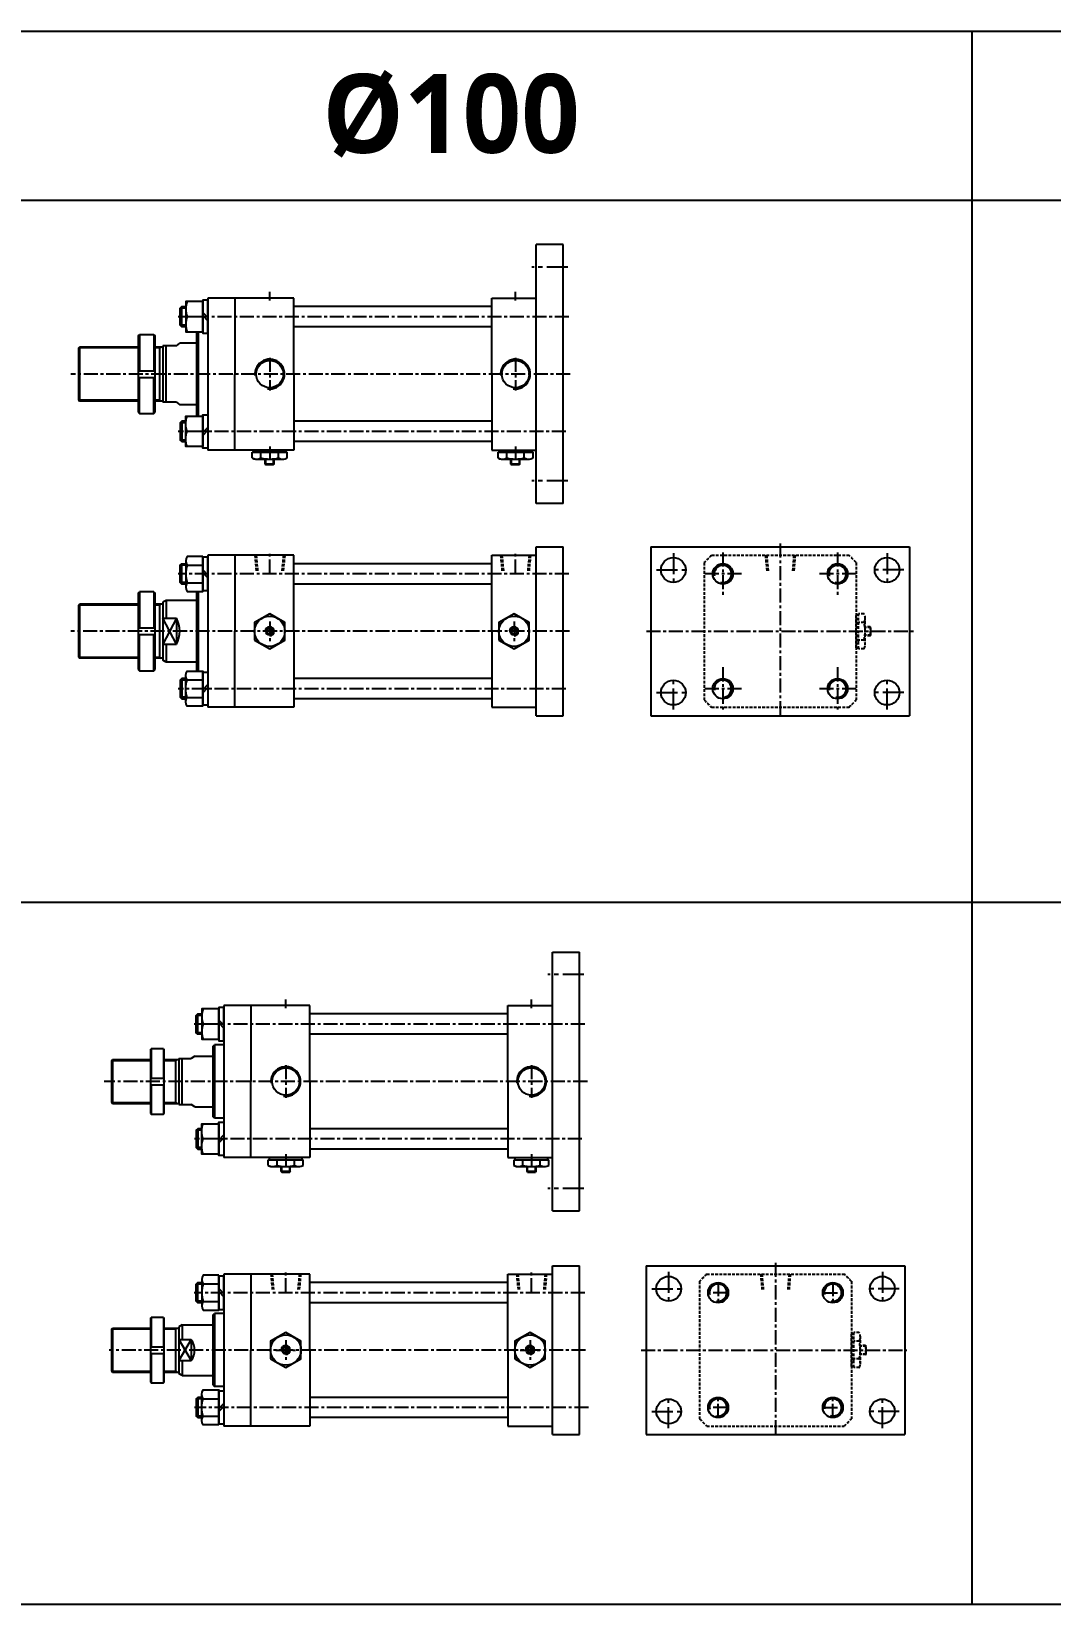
# Model space of a CAD drawing. Extents: x -819 to 8133, y 0 to 3948.
# Drawn here: x 2908 to 3814, y 2550 to 3948 of the extents above; entities that cross this region are included whole.
import ezdxf

# ---------------------------------------------------------------- set-up
doc = ezdxf.new("R2010")
doc.units = 0
doc.header["$LTSCALE"] = 10
doc.header["$MEASUREMENT"] = 0
for name, pattern in [('CENTER', [2, 1.25, -0.25, 0.25, -0.25]), ('CENTERX2', [4, 2.5, -0.5, 0.5, -0.5]), ('HIDDEN', [0.375, 0.25, -0.125])]:
    doc.linetypes.add(name, pattern=pattern)
doc.layers.get('0').update_dxf_attribs({"linetype": 'CONTINUOUS'})
for name, color, linetype in [('CEN', 1, 'CENTERX2'), ('CENTER', 1, 'CENTER'), ('Line', 7, 'CONTINUOUS'), ('ML', 7, 'CONTINUOUS'), ('THIN', 3, 'CONTINUOUS'), ('외형선', 3, 'CONTINUOUS'), ('중심선', 1, 'CENTER')]:
    doc.layers.add(name, color=color, linetype=linetype)
doc.styles.add('문자', font='romans.shx')

msp = doc.modelspace()

# ---------------------------------------------------------------- linework, layer by layer
for p, q in [((4720.9, 3948.2), (1438, 3948.2)), ((3744.2, 3948.2), (3744.2, 2550.2)), ((2844.8, 3798.2), (3744.2, 3798.2)), ((3744.2, 3798.2), (4720.9, 3798.2)), ((4720.9, 3174.2), (0, 3174.2)), ((4720.9, 2550.2), (0, 2550.2))]:
    msp.add_line(p, q)
at = {"color": 7, "linetype": 'Continuous'}
for p, q in [((3104.4, 3569.1), (3104.4, 3574.2)), ((3104.4, 3574.2), (3110.7, 3574.2)), ((3105.4, 3574.2), (3105.4, 3576.2)), ((3105.4, 3576.2), (3134.5, 3576.2)), ((3107.5, 3568.2), (3132.4, 3568.2)), ((3110.7, 3574.2), (3135.5, 3574.2)), ((3112.1, 3569.1), (3112.1, 3574.2)), ((3115.9, 3568.4), (3115.9, 3568.4)), ((3115.9, 3563.7), (3115.9, 3568.2)), ((3123.9, 3563.7), (3123.9, 3568.2)), ((3127.7, 3569.1), (3127.7, 3574.2)), ((3134.5, 3574.2), (3134.5, 3576.2)), ((3135.5, 3569.1), (3135.5, 3574.2)), ((3322.9, 3569.1), (3322.9, 3574.2)), ((3322.9, 3574.2), (3329.2, 3574.2)), ((3323.9, 3574.2), (3323.9, 3576.2)), ((3323.9, 3576.2), (3353, 3576.2)), ((3326, 3568.2), (3350.9, 3568.2)), ((3329.2, 3574.2), (3354, 3574.2)), ((3330.6, 3569.1), (3330.6, 3574.2)), ((3334.4, 3568.4), (3334.4, 3568.4)), ((3334.4, 3563.7), (3334.4, 3568.2)), ((3342.4, 3563.7), (3342.4, 3568.2)), ((3346.2, 3569.1), (3346.2, 3574.2)), ((3353, 3574.2), (3353, 3576.2)), ((3354, 3569.1), (3354, 3574.2)), ((3115.9, 3563.7), (3116.4, 3563.2)), ((3123.9, 3563.7), (3115.9, 3563.7)), ((3116.4, 3563.2), (3123.4, 3563.2)), ((3123.9, 3563.7), (3123.4, 3563.2)), ((3334.4, 3563.7), (3334.9, 3563.2)), ((3342.4, 3563.7), (3334.4, 3563.7)), ((3334.9, 3563.2), (3341.9, 3563.2)), ((3342.4, 3563.7), (3341.9, 3563.2)), ((3118.6, 2940.4), (3118.6, 2945.5)), ((3118.6, 2945.5), (3124.9, 2945.5)), ((3119.6, 2945.5), (3119.6, 2947.5)), ((3119.6, 2947.5), (3148.7, 2947.5)), ((3121.7, 2939.5), (3146.6, 2939.5)), ((3124.9, 2945.5), (3149.7, 2945.5)), ((3126.4, 2940.4), (3126.4, 2945.5)), ((3130.2, 2939.7), (3130.2, 2939.7)), ((3130.2, 2935), (3130.2, 2939.5)), ((3138.2, 2935), (3138.2, 2939.5)), ((3142, 2940.4), (3142, 2945.5)), ((3148.7, 2945.5), (3148.7, 2947.5)), ((3149.7, 2940.4), (3149.7, 2945.5)), ((3337.1, 2940.4), (3337.1, 2945.5)), ((3337.1, 2945.5), (3343.4, 2945.5)), ((3338.1, 2945.5), (3338.1, 2947.5)), ((3338.1, 2947.5), (3367.2, 2947.5)), ((3340.2, 2939.5), (3365.1, 2939.5)), ((3343.4, 2945.5), (3368.2, 2945.5)), ((3344.9, 2940.4), (3344.9, 2945.5)), ((3348.7, 2939.7), (3348.7, 2939.7)), ((3348.7, 2935), (3348.7, 2939.5)), ((3356.7, 2935), (3356.7, 2939.5)), ((3360.5, 2940.4), (3360.5, 2945.5)), ((3367.2, 2945.5), (3367.2, 2947.5)), ((3368.2, 2940.4), (3368.2, 2945.5)), ((3130.2, 2935), (3130.7, 2934.5)), ((3138.2, 2935), (3130.2, 2935)), ((3130.7, 2934.5), (3137.7, 2934.5)), ((3138.2, 2935), (3137.7, 2934.5)), ((3348.7, 2935), (3349.2, 2934.5)), ((3356.7, 2935), (3348.7, 2935)), ((3349.2, 2934.5), (3356.2, 2934.5)), ((3356.7, 2935), (3356.2, 2934.5))]:
    msp.add_line(p, q, dxfattribs=at)
for points in [[(3106.4, 3407.3), (3119.9, 3399.5), (3133.4, 3407.3), (3133.4, 3422.9), (3119.9, 3430.7), (3106.4, 3422.9)], [(3323.7, 3407.3), (3337.2, 3399.5), (3350.7, 3407.3), (3350.7, 3422.9), (3337.2, 3430.7), (3323.7, 3422.9)], [(3118.5, 3417.6), (3117.1, 3415.1), (3118.5, 3412.6), (3121.4, 3412.6), (3122.8, 3415.1), (3121.4, 3417.6)], [(3335.7, 3417.6), (3334.3, 3415.1), (3335.7, 3412.6), (3338.6, 3412.6), (3340.1, 3415.1), (3338.6, 3417.6)], [(3120.7, 2768.5), (3134.2, 2760.8), (3147.7, 2768.5), (3147.7, 2784.1), (3134.2, 2791.9), (3120.7, 2784.1)], [(3337.9, 2768.5), (3351.4, 2760.8), (3364.9, 2768.5), (3364.9, 2784.1), (3351.4, 2791.9), (3337.9, 2784.1)], [(3132.7, 2778.8), (3131.3, 2776.3), (3132.7, 2773.8), (3135.6, 2773.8), (3137, 2776.3), (3135.6, 2778.8)], [(3350, 2778.8), (3348.5, 2776.3), (3350, 2773.8), (3352.9, 2773.8), (3354.3, 2776.3), (3352.9, 2778.8)]]:
    msp.add_lwpolyline(points, close=True, dxfattribs=at)
for centre, radius in [((3119.9, 3415.1), 13.5), ((3337.2, 3415.1), 13.5), ((3119.9, 3415.1), 3.5), ((3337.2, 3415.1), 3.5), ((3134.2, 2776.3), 13.5), ((3351.4, 2776.3), 13.5), ((3134.2, 2776.3), 3.5), ((3351.4, 2776.3), 3.5)]:
    msp.add_circle(centre, radius, dxfattribs=at)
for centre, radius, start, end in [((3107.5, 3573.8), 5.62, 235.6158, 270), ((3108.3, 3576.4), 8.22, 241.7006, 298.2994), ((3119.9, 3599.5), 31.3, 255.6172, 270.0141), ((3120, 3599.5), 31.3, 269.9859, 284.3828), ((3131.6, 3576.4), 8.22, 241.7006, 298.2994), ((3326, 3573.8), 5.62, 235.6158, 270), ((3326.8, 3576.4), 8.22, 241.7006, 298.2994), ((3338.4, 3599.5), 31.3, 255.6172, 270.0141), ((3338.5, 3599.5), 31.3, 269.9859, 284.3828), ((3350.1, 3576.4), 8.22, 241.7006, 298.2994), ((3121.7, 2945.1), 5.62, 235.6158, 270), ((3122.5, 2947.7), 8.22, 241.7006, 298.2994), ((3134.1, 2970.8), 31.3, 255.6172, 270.0141), ((3134.2, 2970.8), 31.3, 269.9859, 284.3828), ((3145.8, 2947.7), 8.22, 241.7006, 298.2994), ((3340.2, 2945.1), 5.62, 235.6158, 270), ((3341, 2947.7), 8.22, 241.7006, 298.2994), ((3352.6, 2970.8), 31.3, 255.6172, 270.0141), ((3352.7, 2970.8), 31.3, 269.9859, 284.3828), ((3364.3, 2947.7), 8.22, 241.7006, 298.2994)]:
    msp.add_arc(centre, radius, start, end, dxfattribs=at)
at = {"layer": 'CEN', "color": 1, "linetype": 'CENTER', "ltscale": 1.5}
for p, q in [((3384.9, 3738.7), (3352.9, 3738.7)), ((3384.9, 3548.7), (3352.9, 3548.7)), ((3478.8, 3484.6), (3478.8, 3454.6)), ((3668.8, 3484.6), (3668.8, 3454.6)), ((3463.8, 3469.6), (3493.8, 3469.6)), ((3683.8, 3469.6), (3653.8, 3469.6)), ((3478.8, 3345.6), (3478.8, 3375.6)), ((3668.8, 3345.6), (3668.8, 3375.6)), ((3463.8, 3360.6), (3493.8, 3360.6)), ((3683.8, 3360.6), (3653.8, 3360.6)), ((3399.2, 3110), (3367.2, 3110)), ((3399.2, 2920), (3367.2, 2920)), ((3474.6, 2845.8), (3474.6, 2815.8)), ((3664.6, 2845.8), (3664.6, 2815.8)), ((3459.6, 2830.8), (3489.6, 2830.8)), ((3679.6, 2830.8), (3649.6, 2830.8)), ((3474.6, 2706.8), (3474.6, 2736.8)), ((3664.6, 2706.8), (3664.6, 2736.8)), ((3459.6, 2721.8), (3489.6, 2721.8)), ((3679.6, 2721.8), (3649.6, 2721.8))]:
    msp.add_line(p, q, dxfattribs=at)
at = {"layer": 'CENTER'}
for p, q in [((3522.8, 3485.1), (3522.8, 3447.2)), ((3624.8, 3485.1), (3624.8, 3447.2)), ((3539.3, 3466.1), (3506.4, 3466.1)), ((3641.3, 3466.1), (3608.4, 3466.1)), ((3522.8, 3383.1), (3522.8, 3345.2)), ((3624.8, 3383.1), (3624.8, 3345.2)), ((3539.3, 3364.1), (3506.4, 3364.1)), ((3641.3, 3364.1), (3608.4, 3364.1)), ((3526.8, 2827.3), (3510.3, 2827.3)), ((3518.6, 2836.8), (3518.6, 2817.9)), ((3612.3, 2827.3), (3628.8, 2827.3)), ((3620.6, 2836.8), (3620.6, 2817.9)), ((3518.6, 2715.9), (3518.6, 2734.8)), ((3620.6, 2715.9), (3620.6, 2734.8)), ((3526.8, 2725.3), (3510.3, 2725.3)), ((3612.3, 2725.3), (3628.8, 2725.3))]:
    msp.add_line(p, q, dxfattribs=at)
at = {"layer": 'Line', "color": 6, "linetype": 'HIDDEN'}
for p, q in [((3106.7, 3482.6), (3107.9, 3468.6)), ((3107.9, 3482.6), (3109.2, 3468.1)), ((3132, 3482.6), (3130.7, 3468.1)), ((3133.2, 3482.6), (3131.9, 3468.6)), ((3325.2, 3482.6), (3326.4, 3468.6)), ((3326.4, 3482.6), (3327.7, 3468.1)), ((3350.5, 3482.6), (3349.2, 3468.1)), ((3351.7, 3482.6), (3350.4, 3468.6)), ((3560.6, 3482.6), (3561.8, 3468.6)), ((3561.8, 3482.6), (3563, 3468.1)), ((3585.9, 3482.6), (3584.6, 3468.1)), ((3587, 3482.6), (3585.8, 3468.6)), ((3120.9, 2843.8), (3122.2, 2829.8)), ((3122.1, 2843.8), (3123.4, 2829.3)), ((3146.2, 2843.8), (3144.9, 2829.3)), ((3147.4, 2843.8), (3146.2, 2829.8)), ((3339.4, 2843.8), (3340.7, 2829.8)), ((3340.6, 2843.8), (3341.9, 2829.3)), ((3364.7, 2843.8), (3363.4, 2829.3)), ((3365.9, 2843.8), (3364.7, 2829.8)), ((3556.3, 2843.8), (3557.6, 2829.8)), ((3557.5, 2843.8), (3558.8, 2829.3)), ((3581.6, 2843.8), (3580.4, 2829.3)), ((3582.8, 2843.8), (3581.6, 2829.8))]:
    msp.add_line(p, q, dxfattribs=at)
at = {"layer": 'ML'}
for p, q in [((3380.9, 3758.7), (3356.9, 3758.7)), ((3380.9, 3528.7), (3380.9, 3758.7)), ((3064.9, 3711.2), (3064.9, 3576.2)), ((3088.9, 3711.2), (3064.9, 3711.2)), ((3041.7, 3685.7), (3041.7, 3703.7)), ((3060.3, 3694.7), (3046.5, 3694.7)), ((3060.3, 3698.3), (3064.9, 3693.7)), ((3060.3, 3695.7), (3064.9, 3691.1)), ((3003, 3677.7), (3004, 3678.7)), ((3003, 3677.7), (3003, 3609.7)), ((3004, 3678.7), (3004, 3646.7)), ((3017, 3678.7), (3004, 3678.7)), ((3017, 3678.7), (3017, 3646.7)), ((3017, 3678.7), (3018, 3677.7)), ((3018, 3609.7), (3018, 3677.7)), ((3054.9, 3681.2), (3054.9, 3606.2)), ((3056.4, 3681.2), (3056.4, 3606.2)), ((2949.9, 3666.7), (2950.9, 3667.7)), ((2949.9, 3666.7), (2949.9, 3620.7)), ((2950.9, 3667.7), (2950.9, 3619.7)), ((3021.9, 3667.7), (3021.9, 3619.7)), ((3024.9, 3668.7), (3024.9, 3618.7)), ((3027.9, 3618.7), (3027.9, 3668.7)), ((3036.9, 3668.7), (3039.9, 3671.2)), ((3003, 3646.7), (3018, 3646.7)), ((3003, 3640.7), (3018, 3640.7)), ((3004, 3608.7), (3004, 3640.7)), ((3017, 3608.7), (3017, 3640.7)), ((2949.9, 3620.7), (2950.9, 3619.7)), ((3003, 3609.7), (3004, 3608.7)), ((3004, 3608.7), (3017, 3608.7)), ((3017, 3608.7), (3018, 3609.7)), ((3036.9, 3618.7), (3039.9, 3616.2)), ((3041.7, 3601.7), (3041.7, 3583.7)), ((3060.3, 3591.7), (3064.9, 3596.3)), ((3060.3, 3589.1), (3064.9, 3593.7)), ((3060.3, 3592.7), (3046.5, 3592.7)), ((3088.9, 3576.2), (3064.9, 3576.2)), ((3380.9, 3528.7), (3356.9, 3528.7)), ((3088.9, 3482.6), (3064.9, 3482.6)), ((3064.9, 3482.6), (3064.9, 3347.6)), ((3324, 3482.6), (3350.4, 3482.6)), ((3356.9, 3490.1), (3380.9, 3490.1)), ((3380.9, 3340.1), (3380.9, 3490.1)), ((3458.8, 3490.1), (3688.8, 3490.1)), ((3458.8, 3490.1), (3458.8, 3340.1)), ((3688.8, 3490.1), (3688.8, 3340.1)), ((3041.7, 3457.1), (3041.7, 3475.1)), ((3045.3, 3477.8), (3045.3, 3454.4)), ((3046.5, 3473.9), (3060.3, 3473.9)), ((3060.3, 3469.7), (3064.9, 3465.1)), ((3060.3, 3467.1), (3064.9, 3462.5)), ((3046.5, 3458.3), (3060.3, 3458.3)), ((2949.9, 3438.1), (2950.9, 3439.1)), ((2950.9, 3439.1), (2950.9, 3391.1)), ((3003, 3449.1), (3004, 3450.1)), ((3003, 3449.1), (3003, 3381.1)), ((3017, 3450.1), (3004, 3450.1)), ((3004, 3450.1), (3004, 3418.1)), ((3017, 3450.1), (3018, 3449.1)), ((3017, 3450.1), (3017, 3418.1)), ((3018, 3381.1), (3018, 3449.1)), ((3021.9, 3439.1), (3021.9, 3391.1)), ((3027.9, 3442.6), (3024.9, 3440.9)), ((3024.9, 3440.9), (3024.9, 3389.4)), ((3027.9, 3442.6), (3027.9, 3426.7)), ((3054.9, 3450.5), (3054.9, 3379.7)), ((3056.4, 3450.5), (3056.4, 3379.7)), ((2949.9, 3438.1), (2949.9, 3392.1)), ((3024.9, 3426.7), (3036.9, 3426.7)), ((3036.9, 3426.7), (3036.9, 3403.6)), ((3003, 3418.1), (3018, 3418.1)), ((3003, 3412.1), (3018, 3412.1)), ((3004, 3380.1), (3004, 3412.1)), ((3017, 3380.1), (3017, 3412.1)), ((3024.9, 3403.6), (3036.9, 3403.6)), ((3027.9, 3403.6), (3027.9, 3387.6)), ((2949.9, 3392.1), (2950.9, 3391.1)), ((3027.9, 3387.6), (3024.9, 3389.4)), ((3003, 3381.1), (3004, 3380.1)), ((3004, 3380.1), (3017, 3380.1)), ((3017, 3380.1), (3018, 3381.1)), ((3041.7, 3373.1), (3041.7, 3355.1)), ((3045.3, 3352.4), (3045.3, 3375.8)), ((3046.5, 3371.9), (3060.3, 3371.9)), ((3046.5, 3356.3), (3060.3, 3356.3)), ((3060.3, 3363.1), (3064.9, 3367.7)), ((3060.3, 3360.5), (3064.9, 3365.1)), ((3088.9, 3347.6), (3064.9, 3347.6)), ((3356.9, 3340.1), (3380.9, 3340.1)), ((3458.8, 3340.1), (3688.8, 3340.1)), ((3371.2, 3130), (3395.2, 3130)), ((3395.2, 2900), (3395.2, 3130)), ((3079.2, 3082.5), (3079.2, 2947.5)), ((3103.2, 3082.5), (3079.2, 3082.5)), ((3338.2, 3082.5), (3364.6, 3082.5)), ((3055.9, 3057), (3055.9, 3075)), ((3074.6, 3066), (3060.8, 3066)), ((3074.6, 3069.6), (3079.2, 3065)), ((3074.6, 3067), (3079.2, 3062.4)), ((2979.2, 3033.5), (2980.2, 3034.5)), ((2980.2, 3034.5), (2980.2, 2995.5)), ((3014, 3043.5), (3014.5, 3044)), ((3014, 3043.5), (3014, 2986.5)), ((3014.5, 3044), (3014.5, 3018)), ((3025.5, 3044), (3014.5, 3044)), ((3025.5, 3044), (3025.5, 3018)), ((3025.5, 3044), (3026, 3043.5)), ((3026, 2986.5), (3026, 3043.5)), ((3036.2, 3034.5), (3036.2, 2995.5)), ((3039.2, 3035.5), (3039.2, 2994.5)), ((3042.2, 2994.5), (3042.2, 3035.5)), ((3053.2, 3037.5), (3050.2, 3035.5)), ((3069.2, 3046), (3070.7, 3047.5)), ((3069.2, 3046), (3069.2, 2984)), ((3070.7, 3047.5), (3070.7, 2982.5)), ((2979.2, 3033.5), (2979.2, 2996.5)), ((3014, 3018), (3026, 3018)), ((3014, 3012), (3026, 3012)), ((3014.5, 3012), (3014.5, 2986)), ((3025.5, 3012), (3025.5, 2986)), ((2979.2, 2996.5), (2980.2, 2995.5)), ((3053.2, 2992.5), (3050.2, 2994.5)), ((3014, 2986.5), (3014.5, 2986)), ((3014.5, 2986), (3025.5, 2986)), ((3025.5, 2986), (3026, 2986.5)), ((3070.7, 2982.5), (3069.2, 2984)), ((3055.9, 2973), (3055.9, 2955)), ((3074.6, 2964), (3060.8, 2964)), ((3074.6, 2963), (3079.2, 2967.6)), ((3074.6, 2960.4), (3079.2, 2965)), ((3103.2, 2947.5), (3079.2, 2947.5)), ((3371.2, 2900), (3395.2, 2900)), ((3059.6, 2839), (3059.6, 2815.6)), ((3103.2, 2843.8), (3079.2, 2843.8)), ((3079.2, 2843.8), (3079.2, 2708.8)), ((3338.2, 2843.8), (3364.6, 2843.8)), ((3371.2, 2851.3), (3395.2, 2851.3)), ((3395.2, 2701.3), (3395.2, 2851.3)), ((3454.6, 2851.3), (3684.6, 2851.3)), ((3454.6, 2851.3), (3454.6, 2701.3)), ((3684.6, 2851.3), (3684.6, 2701.3)), ((3055.9, 2818.3), (3055.9, 2836.3)), ((3060.8, 2835.1), (3074.6, 2835.1)), ((3074.6, 2830.9), (3079.2, 2826.3)), ((3074.6, 2828.3), (3079.2, 2823.7)), ((3060.8, 2819.5), (3074.6, 2819.5)), ((3014, 2804.8), (3014.5, 2805.3)), ((3014, 2804.8), (3014, 2747.8)), ((3014.5, 2805.3), (3014.5, 2779.3)), ((3025.5, 2805.3), (3014.5, 2805.3)), ((3025.5, 2805.3), (3025.5, 2779.3)), ((3025.5, 2805.3), (3026, 2804.8)), ((3026, 2747.8), (3026, 2804.8)), ((3042.2, 2798.8), (3039.2, 2797.1)), ((3039.2, 2797.1), (3039.2, 2755.6)), ((3042.2, 2798.8), (3042.2, 2785.6)), ((3069.2, 2807.3), (3070.7, 2808.8)), ((3069.2, 2807.3), (3069.2, 2745.3)), ((3070.7, 2808.8), (3070.7, 2743.8)), ((2979.2, 2794.8), (2980.2, 2795.8)), ((2979.2, 2794.8), (2979.2, 2757.8)), ((2980.2, 2795.8), (2980.2, 2756.8)), ((3036.2, 2795.8), (3036.2, 2756.8)), ((3039.2, 2785.6), (3050.2, 2785.6)), ((3050.2, 2785.6), (3050.2, 2767.1)), ((3014, 2779.3), (3026, 2779.3)), ((3014, 2773.3), (3026, 2773.3)), ((3014.5, 2773.3), (3014.5, 2747.3)), ((3025.5, 2773.3), (3025.5, 2747.3)), ((2979.2, 2757.8), (2980.2, 2756.8)), ((3039.2, 2767.1), (3050.2, 2767.1)), ((3042.2, 2753.8), (3039.2, 2755.6)), ((3042.2, 2767.1), (3042.2, 2753.8)), ((3014, 2747.8), (3014.5, 2747.3)), ((3014.5, 2747.3), (3025.5, 2747.3)), ((3025.5, 2747.3), (3026, 2747.8)), ((3069.2, 2745.3), (3070.7, 2743.8)), ((3055.9, 2734.3), (3055.9, 2716.3)), ((3059.6, 2713.6), (3059.6, 2737)), ((3060.8, 2733.1), (3074.6, 2733.1)), ((3074.6, 2724.3), (3079.2, 2728.9)), ((3074.6, 2721.7), (3079.2, 2726.3)), ((3060.8, 2717.5), (3074.6, 2717.5)), ((3103.2, 2708.8), (3079.2, 2708.8)), ((3371.2, 2701.3), (3395.2, 2701.3)), ((3454.6, 2701.3), (3684.6, 2701.3))]:
    msp.add_line(p, q, dxfattribs=at)
at = {"layer": 'ML', "color": 1, "linetype": 'CENTER'}
for p, q in [((3119.9, 3709), (3119.9, 3716.7)), ((3338.4, 3709), (3338.4, 3716.7)), ((3119.9, 3658.2), (3119.9, 3629.1)), ((3338.4, 3658.2), (3338.4, 3629.1)), ((3119.9, 3579.2), (3119.9, 3567.6)), ((3338.4, 3579.2), (3338.4, 3567.6)), ((3119.9, 3466.5), (3119.9, 3484.3)), ((3338.4, 3466.5), (3338.4, 3484.3)), ((3573.8, 3493.1), (3573.8, 3339)), ((3119.9, 3423.9), (3119.9, 3406.3)), ((3337.2, 3423.9), (3337.2, 3406.3)), ((3454.8, 3415.1), (3692.5, 3415.1)), ((3134.2, 3080.3), (3134.2, 3088)), ((3352.7, 3080.3), (3352.7, 3088)), ((3134.2, 3029.5), (3134.2, 3000.4)), ((3352.7, 3029.5), (3352.7, 3000.4)), ((3134.2, 2950.5), (3134.2, 2938.9)), ((3352.7, 2950.5), (3352.7, 2938.9)), ((3569.6, 2853.9), (3569.6, 2699)), ((3134.2, 2827.7), (3134.2, 2845.6)), ((3352.7, 2827.7), (3352.7, 2845.6)), ((3134.2, 2785.1), (3134.2, 2767.5)), ((3351.4, 2785.1), (3351.4, 2767.5)), ((3125.4, 2776.3), (3143, 2776.3)), ((3342.6, 2776.3), (3360.2, 2776.3)), ((3450.1, 2776.3), (3686.5, 2776.3))]:
    msp.add_line(p, q, dxfattribs=at)
at = {"layer": 'ML', "color": 2}
for p, q in [((3021.9, 3666.9), (3023.2, 3667.7)), ((3021.9, 3620.4), (3023.2, 3619.7)), ((3116.4, 3568.4), (3116.4, 3568.4)), ((3116.4, 3563.2), (3116.4, 3568.2)), ((3123.4, 3563.2), (3123.4, 3568.2)), ((3334.9, 3568.4), (3334.9, 3568.4)), ((3334.9, 3563.2), (3334.9, 3568.2)), ((3341.9, 3563.2), (3341.9, 3568.2)), ((3021.9, 3438.4), (3023.2, 3439.1)), ((3036.9, 3426.7), (3024.9, 3403.6)), ((3036.9, 3403.6), (3024.9, 3426.7)), ((3021.9, 3391.9), (3023.2, 3391.1)), ((3036.2, 3033.7), (3037.5, 3034.5)), ((3036.2, 2996.2), (3037.5, 2995.5)), ((3130.7, 2939.7), (3130.7, 2939.7)), ((3130.7, 2934.5), (3130.7, 2939.5)), ((3137.7, 2934.5), (3137.7, 2939.5)), ((3349.2, 2939.7), (3349.2, 2939.7)), ((3349.2, 2934.5), (3349.2, 2939.5)), ((3356.2, 2934.5), (3356.2, 2939.5)), ((3036.2, 2795.1), (3037.5, 2795.8)), ((3039.2, 2785.6), (3050.2, 2767.1)), ((3050.2, 2785.6), (3039.2, 2767.1)), ((3036.2, 2757.6), (3037.5, 2756.8))]:
    msp.add_line(p, q, dxfattribs=at)
at = {"layer": 'ML', "color": 6, "linetype": 'HIDDEN'}
for p, q in [((3512.8, 3482.6), (3634.8, 3482.6)), ((3506.3, 3476.2), (3506.3, 3354.1)), ((3641.3, 3476.2), (3641.3, 3354.1)), ((3641.3, 3400.5), (3641.3, 3429.7)), ((3643.3, 3429.7), (3641.3, 3429.7)), ((3648.3, 3430.7), (3643.3, 3430.7)), ((3643.3, 3405.9), (3643.3, 3430.7)), ((3649.3, 3402.7), (3649.3, 3427.5)), ((3648.3, 3422.9), (3643.3, 3422.9)), ((3649.1, 3411.6), (3649.1, 3411.6)), ((3649.1, 3411.1), (3649.1, 3411.1)), ((3653.8, 3419.1), (3649.3, 3419.1)), ((3654.3, 3418.6), (3649.3, 3418.6)), ((3654.3, 3411.6), (3649.3, 3411.6)), ((3653.8, 3411.1), (3649.3, 3411.1)), ((3653.8, 3419.1), (3654.3, 3418.6)), ((3653.8, 3419.1), (3653.8, 3411.1)), ((3653.8, 3411.1), (3654.3, 3411.6)), ((3654.3, 3411.6), (3654.3, 3418.6)), ((3643.3, 3400.5), (3641.3, 3400.5)), ((3648.3, 3407.3), (3643.3, 3407.3)), ((3643.3, 3399.5), (3643.3, 3405.9)), ((3648.3, 3399.5), (3643.3, 3399.5)), ((3512.8, 3347.6), (3634.8, 3347.6)), ((3508.5, 2843.8), (3630.6, 2843.8)), ((3502.1, 2837.4), (3502.1, 2715.3)), ((3637.1, 2837.4), (3637.1, 2715.3)), ((3637.1, 2761.8), (3637.1, 2790.9)), ((3639.1, 2790.9), (3637.1, 2790.9)), ((3644.1, 2791.9), (3639.1, 2791.9)), ((3639.1, 2767.1), (3639.1, 2791.9)), ((3644.1, 2784.1), (3639.1, 2784.1)), ((3645.1, 2763.9), (3645.1, 2788.8)), ((3644.1, 2768.5), (3639.1, 2768.5)), ((3644.8, 2772.3), (3644.8, 2772.3)), ((3644.9, 2772.8), (3644.9, 2772.8)), ((3649.6, 2780.3), (3645.1, 2780.3)), ((3650.1, 2779.8), (3645.1, 2779.8)), ((3650.1, 2772.8), (3645.1, 2772.8)), ((3649.6, 2772.3), (3645.1, 2772.3)), ((3649.6, 2780.3), (3650.1, 2779.8)), ((3649.6, 2780.3), (3649.6, 2772.3)), ((3649.6, 2772.3), (3650.1, 2772.8)), ((3650.1, 2772.8), (3650.1, 2779.8)), ((3639.1, 2761.8), (3637.1, 2761.8)), ((3639.1, 2760.8), (3639.1, 2767.1)), ((3644.1, 2760.8), (3639.1, 2760.8)), ((3508.5, 2708.8), (3630.6, 2708.8))]:
    msp.add_line(p, q, dxfattribs=at)
at = {"layer": 'ML'}
for points in [[(3046.5, 3708.2, 0.178633), (3046.5, 3694.7, 0.178633), (3046.5, 3681.2)], [(3046.5, 3579.2, -0.178633), (3046.5, 3592.7, -0.178633), (3046.5, 3606.2)], [(3060.3, 3481.7), (3046.5, 3481.7, 0.309401), (3046.5, 3473.9, 0.154701), (3046.5, 3458.3, 0.309401), (3046.5, 3450.5), (3060.3, 3450.5), (3060.3, 3481.7)], [(3060.3, 3348.5), (3046.5, 3348.5, -0.309401), (3046.5, 3356.3, -0.154701), (3046.5, 3371.9, -0.309401), (3046.5, 3379.7), (3060.3, 3379.7), (3060.3, 3348.5)], [(3060.8, 3079.5, 0.178633), (3060.8, 3066, 0.178633), (3060.8, 3052.5)], [(3060.8, 2950.5, -0.178633), (3060.8, 2964, -0.178633), (3060.8, 2977.5)], [(3074.6, 2842.9), (3060.8, 2842.9, 0.309401), (3060.8, 2835.1, 0.154701), (3060.8, 2819.5, 0.309401), (3060.8, 2811.8), (3074.6, 2811.8), (3074.6, 2842.9)], [(3074.6, 2709.8), (3060.8, 2709.8, -0.309401), (3060.8, 2717.5, -0.154701), (3060.8, 2733.1, -0.309401), (3060.8, 2740.9), (3074.6, 2740.9), (3074.6, 2709.8)]]:
    msp.add_lwpolyline(points, format="xyb", dxfattribs=at)
for points in [[(3060.3, 3708.2), (3045.3, 3708.2), (3045.3, 3681.2), (3060.3, 3681.2)], [(3060.3, 3579.2), (3045.3, 3579.2), (3045.3, 3606.2), (3060.3, 3606.2)], [(3074.6, 3079.5), (3059.6, 3079.5), (3059.6, 3052.5), (3074.6, 3052.5)], [(3074.6, 2950.5), (3059.6, 2950.5), (3059.6, 2977.5), (3074.6, 2977.5)]]:
    msp.add_lwpolyline(points, close=True, dxfattribs=at)
for points in [[(3064.9, 3679.9), (3064.9, 3709.5), (3060.3, 3709.5), (3060.3, 3679.9), (3064.9, 3679.9)], [(3045.3, 3685.7), (3041.7, 3685.7), (3040.3, 3687), (3040.3, 3702.3), (3041.7, 3703.7), (3045.3, 3703.7)], [(3064.9, 3607.5), (3064.9, 3577.9), (3060.3, 3577.9), (3060.3, 3607.5), (3064.9, 3607.5)], [(3045.3, 3601.7), (3041.7, 3601.7), (3040.3, 3600.3), (3040.3, 3585), (3041.7, 3583.7), (3045.3, 3583.7)], [(3045.3, 3457.1), (3041.7, 3457.1), (3040.3, 3458.5), (3040.3, 3473.8), (3041.7, 3475.1), (3045.3, 3475.1)], [(3064.9, 3451.3), (3064.9, 3480.9), (3060.3, 3480.9), (3060.3, 3451.3), (3064.9, 3451.3)], [(3045.3, 3373.1), (3041.7, 3373.1), (3040.3, 3371.8), (3040.3, 3356.5), (3041.7, 3355.1), (3045.3, 3355.1)], [(3064.9, 3378.9), (3064.9, 3349.3), (3060.3, 3349.3), (3060.3, 3378.9), (3064.9, 3378.9)], [(3079.2, 3051.2), (3079.2, 3080.8), (3074.6, 3080.8), (3074.6, 3051.2), (3079.2, 3051.2)], [(3059.6, 3057), (3055.9, 3057), (3054.6, 3058.3), (3054.6, 3073.6), (3055.9, 3075), (3059.6, 3075)], [(3079.2, 2978.8), (3079.2, 2949.2), (3074.6, 2949.2), (3074.6, 2978.8), (3079.2, 2978.8)], [(3059.6, 2973), (3055.9, 2973), (3054.6, 2971.6), (3054.6, 2956.3), (3055.9, 2955), (3059.6, 2955)], [(3079.2, 2812.5), (3079.2, 2842.1), (3074.6, 2842.1), (3074.6, 2812.5), (3079.2, 2812.5)], [(3059.6, 2818.3), (3055.9, 2818.3), (3054.6, 2819.7), (3054.6, 2835), (3055.9, 2836.3), (3059.6, 2836.3)], [(3079.2, 2740.1), (3079.2, 2710.5), (3074.6, 2710.5), (3074.6, 2740.1), (3079.2, 2740.1)], [(3059.6, 2734.3), (3055.9, 2734.3), (3054.6, 2733), (3054.6, 2717.7), (3055.9, 2716.3), (3059.6, 2716.3)]]:
    msp.add_lwpolyline(points, dxfattribs=at)
for centre, radius in [((3119.9, 3643.7), 12.1), ((3338.4, 3643.7), 12.1), ((3478.8, 3469.6), 11), ((3522.8, 3466.1), 9), ((3624.8, 3466.1), 9), ((3668.8, 3469.6), 11), ((3478.8, 3360.6), 11), ((3522.8, 3364.1), 9), ((3624.8, 3364.1), 9), ((3668.8, 3360.6), 11), ((3134.2, 3015), 12.1), ((3352.7, 3015), 12.1), ((3474.6, 2830.8), 11), ((3664.6, 2830.8), 11), ((3518.6, 2827.3), 9), ((3620.6, 2827.3), 9), ((3474.6, 2721.8), 11), ((3518.6, 2725.3), 9), ((3620.6, 2725.3), 9), ((3664.6, 2721.8), 11)]:
    msp.add_circle(centre, radius, dxfattribs=at)
at = {"layer": 'ML', "color": 2}
for centre, radius, start, end in [((3119.9, 3643.7), 13.2, 260.9473, 186.2259), ((3338.4, 3643.7), 13.2, 260.9473, 186.2259), ((3522.8, 3466.1), 7.65, 253.1213, 193.0698), ((3624.8, 3466.1), 7.65, 251.1433, 195.5304), ((3119.9, 3415.1), 4, 270, 180), ((3337.2, 3415.1), 4, 270, 180), ((3522.8, 3364.1), 7.65, 270, 189.4627), ((3624.8, 3364.1), 7.65, 258.8035, 190.4531), ((3134.2, 3015), 13.2, 260.9473, 186.2259), ((3352.7, 3015), 13.2, 260.9473, 186.2259), ((3518.6, 2827.3), 7.65, 258.1216, 192.6604), ((3620.6, 2827.3), 7.65, 257.8302, 192.2239), ((3134.2, 2776.3), 4, 270, 180), ((3351.4, 2776.3), 4, 270, 180), ((3518.6, 2725.3), 7.65, 253.1156, 190.6338), ((3620.6, 2725.3), 7.65, 250.8444, 189.6018)]:
    msp.add_arc(centre, radius, start, end, dxfattribs=at)
at = {"layer": 'ML', "color": 6, "linetype": 'HIDDEN'}
for centre, radius, start, end in [((3573.8, 3415.1), 91, 132.1186, 137.8814), ((3573.8, 3415.1), 91, 42.1186, 47.8814), ((3641.1, 3426.8), 8.22, 331.7006, 28.2994), ((3618, 3415.1), 31.3, 359.9859, 14.3828), ((3618, 3415.1), 31.3, 345.6172, 0.0141), ((3641.1, 3403.4), 8.22, 331.7006, 28.2994), ((3643.7, 3402.7), 5.62, 325.6158, 0), ((3573.8, 3415.1), 91, 222.1186, 227.8814), ((3573.8, 3415.1), 91, 312.1186, 317.8814), ((3569.6, 2776.3), 91, 132.1186, 137.8814), ((3569.6, 2776.3), 91, 42.1186, 47.8814), ((3636.8, 2788), 8.22, 331.7006, 28.2994), ((3613.7, 2776.3), 31.3, 359.9859, 14.3828), ((3613.7, 2776.3), 31.3, 345.6172, 0.0141), ((3636.8, 2764.6), 8.22, 331.7006, 28.2994), ((3639.4, 2763.9), 5.62, 325.6158, 0), ((3569.6, 2776.3), 91, 222.1186, 227.8814), ((3569.6, 2776.3), 91, 312.1186, 317.8814)]:
    msp.add_arc(centre, radius, start, end, dxfattribs=at)
at = {"layer": 'ML'}
for centre, radius, start, end in [((3016.2, 3415.1), 23.7, 330.8896, 29.1104), ((3037.3, 2776.3), 15.8, 324.1474, 35.8526)]:
    msp.add_arc(centre, radius, start, end, dxfattribs=at)
at = {"layer": 'THIN', "color": 2}
for p, q in [((3045.3, 3702.3), (3040.3, 3702.3)), ((3045.3, 3687), (3040.3, 3687)), ((3045.3, 3600.3), (3040.3, 3600.3)), ((3045.3, 3585), (3040.3, 3585)), ((3045.3, 3473.8), (3040.3, 3473.8)), ((3045.3, 3458.5), (3040.3, 3458.5)), ((3045.3, 3371.8), (3040.3, 3371.8)), ((3045.3, 3356.5), (3040.3, 3356.5)), ((3059.6, 3073.6), (3054.6, 3073.6)), ((3059.6, 3058.3), (3054.6, 3058.3)), ((3059.6, 2971.6), (3054.6, 2971.6)), ((3059.6, 2956.3), (3054.6, 2956.3)), ((3059.6, 2835), (3054.6, 2835)), ((3059.6, 2819.7), (3054.6, 2819.7)), ((3059.6, 2733), (3054.6, 2733)), ((3059.6, 2717.7), (3054.6, 2717.7))]:
    msp.add_line(p, q, dxfattribs=at)
at = {"layer": '외형선', "color": 7}
for p, q in [((3356.9, 3528.7), (3356.9, 3758.7)), ((3141.4, 3711.2), (3088.9, 3711.2)), ((3088.9, 3711.2), (3088.9, 3643.7)), ((3141.4, 3643.7), (3141.4, 3711.2)), ((3317.4, 3711.2), (3356.9, 3711.2)), ((3317.4, 3643.7), (3317.4, 3711.2)), ((3088.9, 3576.2), (3088.9, 3643.7)), ((3141.4, 3643.7), (3141.4, 3576.2)), ((3317.4, 3643.7), (3317.4, 3576.2)), ((3141.4, 3576.2), (3088.9, 3576.2)), ((3317.4, 3576.2), (3356.9, 3576.2)), ((3088.9, 3482.6), (3088.9, 3415.1)), ((3141.4, 3482.6), (3088.9, 3482.6)), ((3141.4, 3415.1), (3141.4, 3482.6)), ((3317.4, 3482.6), (3356.9, 3482.6)), ((3317.4, 3415.1), (3317.4, 3482.6)), ((3356.9, 3340.1), (3356.9, 3490.1)), ((3088.9, 3347.6), (3088.9, 3415.1)), ((3141.4, 3415.1), (3141.4, 3347.6)), ((3317.4, 3415.1), (3317.4, 3347.6)), ((3141.4, 3347.6), (3088.9, 3347.6)), ((3317.4, 3347.6), (3356.9, 3347.6)), ((3371.2, 2900), (3371.2, 3130)), ((3155.7, 3082.5), (3103.2, 3082.5)), ((3103.2, 3082.5), (3103.2, 3015)), ((3155.7, 3015), (3155.7, 3082.5)), ((3331.7, 3082.5), (3371.2, 3082.5)), ((3331.7, 3015), (3331.7, 3082.5)), ((3103.2, 2947.5), (3103.2, 3015)), ((3155.7, 3015), (3155.7, 2947.5)), ((3331.7, 3015), (3331.7, 2947.5)), ((3155.7, 2947.5), (3103.2, 2947.5)), ((3331.7, 2947.5), (3371.2, 2947.5)), ((3103.2, 2843.8), (3103.2, 2776.3)), ((3155.7, 2843.8), (3103.2, 2843.8)), ((3155.7, 2776.3), (3155.7, 2843.8)), ((3331.7, 2843.8), (3371.2, 2843.8)), ((3331.7, 2776.3), (3331.7, 2843.8)), ((3371.2, 2701.3), (3371.2, 2851.3)), ((3103.2, 2708.8), (3103.2, 2776.3)), ((3155.7, 2776.3), (3155.7, 2708.8)), ((3331.7, 2776.3), (3331.7, 2708.8)), ((3155.7, 2708.8), (3103.2, 2708.8)), ((3331.7, 2708.8), (3371.2, 2708.8))]:
    msp.add_line(p, q, dxfattribs=at)
at = {"layer": '외형선', "color": 2, "linetype": 'Continuous'}
for p, q in [((2979.4, 3033.7), (3014, 3033.7)), ((3026, 3033.7), (3036.2, 3033.7)), ((2979.4, 2996.2), (3014, 2996.2)), ((3026, 2996.2), (3036.2, 2996.2)), ((2979.4, 2795.1), (3014, 2795.1)), ((3026, 2795.1), (3036.2, 2795.1)), ((2979.4, 2757.6), (3014, 2757.6)), ((3026, 2757.6), (3036.2, 2757.6))]:
    msp.add_line(p, q, dxfattribs=at)
at = {"layer": '외형선', "color": 7, "linetype": 'Continuous'}
for p, q in [((2980.2, 3034.5), (3014, 3034.5)), ((3026, 3034.5), (3039.2, 3034.5)), ((3039.2, 3035.5), (3050.2, 3035.5)), ((3053.2, 3037.5), (3069.2, 3037.5)), ((2980.2, 2995.5), (3014, 2995.5)), ((3026, 2995.5), (3039.2, 2995.5)), ((3039.2, 2994.5), (3050.2, 2994.5)), ((3053.2, 2992.5), (3069.2, 2992.5)), ((3042.2, 2798.8), (3069.2, 2798.8)), ((2980.2, 2795.8), (3014, 2795.8)), ((3026, 2795.8), (3039.2, 2795.8)), ((2980.2, 2756.8), (3014, 2756.8)), ((3026, 2756.8), (3039.2, 2756.8)), ((3042.2, 2753.8), (3069.2, 2753.8))]:
    msp.add_line(p, q, dxfattribs=at)
at = {"layer": '중심선'}
for p, q in [((3385.9, 3694.7), (3038.6, 3694.7)), ((3387.1, 3643.7), (2943, 3643.7)), ((3383.3, 3592.7), (3038.6, 3592.7)), ((3385.9, 3466.1), (3038.6, 3466.1)), ((3386.4, 3415.1), (2943, 3415.1)), ((3383.3, 3364.1), (3038.6, 3364.1)), ((3400.1, 3066), (3052.8, 3066)), ((3402.3, 3015), (2972.6, 3015)), ((3397.5, 2964), (3052.9, 2964)), ((3400.1, 2827.3), (3052.8, 2827.3)), ((3400.8, 2776.3), (2977.1, 2776.3)), ((3403.3, 2725.3), (3052.9, 2725.3))]:
    msp.add_line(p, q, dxfattribs=at)
at = {"layer": '중심선', "color": 7, "linetype": 'Continuous'}
for p, q in [((3317.4, 3703.7), (3141.4, 3703.7)), ((3317.4, 3685.7), (3141.4, 3685.7)), ((3003, 3667.7), (2950.9, 3667.7)), ((3024.9, 3667.7), (3018, 3667.7)), ((3036.9, 3668.7), (3024.9, 3668.7)), ((3054.9, 3671.2), (3039.9, 3671.2)), ((3003, 3619.7), (2950.9, 3619.7)), ((3024.9, 3619.7), (3018, 3619.7)), ((3036.9, 3618.7), (3024.9, 3618.7)), ((3054.9, 3616.2), (3039.9, 3616.2)), ((3317.4, 3601.7), (3141.4, 3601.7)), ((3317.4, 3583.7), (3141.4, 3583.7)), ((3317.4, 3475.1), (3141.4, 3475.1)), ((3317.4, 3457.1), (3141.4, 3457.1)), ((3003, 3439.1), (2950.9, 3439.1)), ((3024.9, 3439.1), (3018, 3439.1)), ((3054.9, 3442.6), (3027.9, 3442.6)), ((3003, 3391.1), (2950.9, 3391.1)), ((3024.9, 3391.1), (3018, 3391.1)), ((3054.9, 3387.6), (3027.9, 3387.6)), ((3317.4, 3373.1), (3141.4, 3373.1)), ((3317.4, 3355.1), (3141.4, 3355.1)), ((3331.7, 3075), (3155.7, 3075)), ((3331.7, 3057), (3155.7, 3057)), ((3079.2, 3047.5), (3070.7, 3047.5)), ((3079.2, 2982.5), (3070.7, 2982.5)), ((3331.7, 2973), (3155.7, 2973)), ((3331.7, 2955), (3155.7, 2955)), ((3331.7, 2836.3), (3155.7, 2836.3)), ((3331.7, 2818.3), (3155.7, 2818.3)), ((3079.2, 2808.8), (3070.7, 2808.8)), ((3079.2, 2743.8), (3070.7, 2743.8)), ((3331.7, 2734.3), (3155.7, 2734.3)), ((3331.7, 2716.3), (3155.7, 2716.3))]:
    msp.add_line(p, q, dxfattribs=at)
at = {"layer": '중심선', "color": 2, "linetype": 'Continuous'}
for p, q in [((3003, 3666.9), (2950.2, 3666.9)), ((3021.9, 3666.9), (3018, 3666.9)), ((3003, 3620.4), (2950.2, 3620.4)), ((3021.9, 3620.4), (3018, 3620.4)), ((3003, 3438.4), (2950.2, 3438.4)), ((3021.9, 3438.4), (3018, 3438.4)), ((3003, 3391.9), (2950.2, 3391.9)), ((3021.9, 3391.9), (3018, 3391.9))]:
    msp.add_line(p, q, dxfattribs=at)

# ---------------------------------------------------------------- texts
at = {"insert": (3166.7, 3910.3), "char_height": 70, "attachment_point": 1, "style": '문자'}
msp.add_mtext_dynamic_manual_height_columns('{\\fMalgun Gothic|b1|i0|c129|p50;%%C100}', width=124.533, gutter_width=16, heights=[-75.6], dxfattribs=at)

doc.saveas('drawing.dxf')
